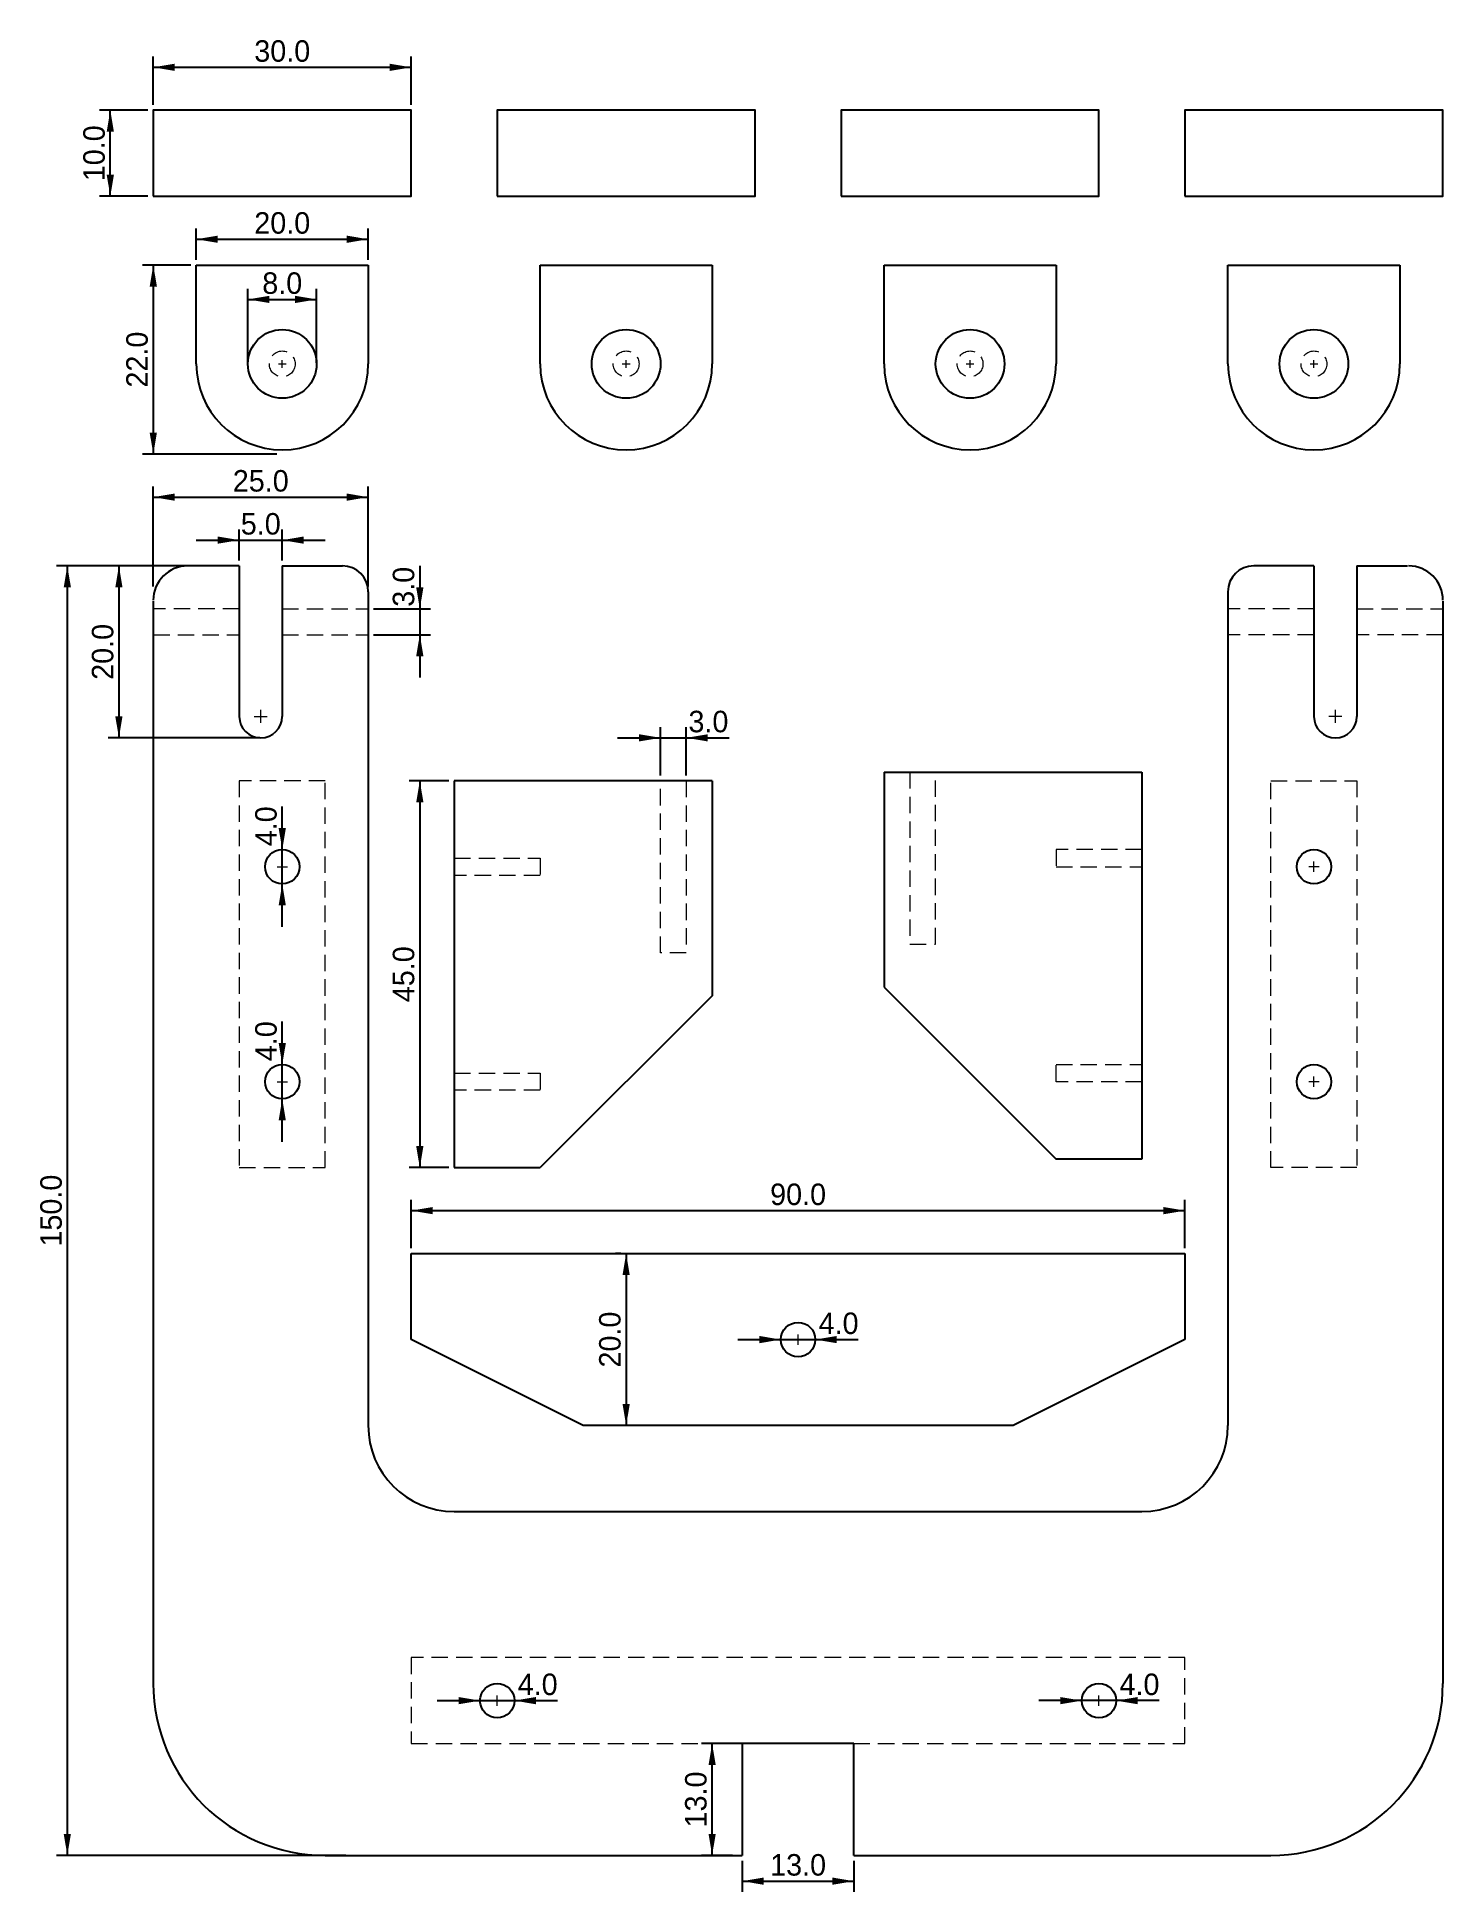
# Model space of a CAD drawing. Header units: millimetres. Extents: x 11 to 175, y -4 to 212.
import ezdxf

# ---------------------------------------------------------------- set-up
doc = ezdxf.new("R2010")
doc.units = ezdxf.units.MM
doc.linetypes.add('DASHEDTINY', pattern=[2.8575, 1.905, -0.9525])
doc.layers.get('0').update_dxf_attribs({"linetype": 'CONTINUOUS', "lineweight": 25})
doc.layers.add('Help', color=7, linetype='DASHEDTINY', lineweight=13)
doc.layers.add('Messure+', color=5, linetype='CONTINUOUS', lineweight=9)
doc.dimstyles.get("Standard").update_dxf_attribs({"dimtxt": 2.5, "dimasz": 2.5, "dimexe": 1.25, "dimexo": 0.625, "dimtad": 0, "dimtoh": 1, "dimdec": 1, "dimzin": 1, "dimdsep": 46, "dimtxsty": 'Standard', "dimcen": 0.09, "dimazin": 0, "dimtfac": 1, "dimtdec": 4, "dimtofl": 0, "dimtmove": 0, "dimatfit": 3, "dimfxl": 1, "dimtolj": 1, "dimtzin": 0, "dimarcsym": 0})

# ---------------------------------------------------------------- blocks, each defined once
blk = doc.blocks.new('*D1')
at = {"layer": 'Messure+', "color": 0, "linetype": 'ByBlock', "lineweight": -2}
for p, q in [((29.38, 185), (23.75, 185)), ((25, 185), (25, 163)), ((39.38, 163), (23.75, 163))]:
    blk.add_line(p, q, dxfattribs=at)
for points in [[(25, 185), (25.42, 182.5), (24.58, 182.5)], [(25, 163), (24.58, 165.5), (25.42, 165.5)]]:
    blk.add_solid(points, dxfattribs=at)
at = {"layer": 'Messure+', "color": 0, "linetype": 'CONTINUOUS', "lineweight": -2, "insert": (23.12, 174), "char_height": 2.5, "width": 5.8333, "attachment_point": 5, "rotation": 90}
blk.add_mtext('22.0', dxfattribs=at)
blk = doc.blocks.new('*D2')
at = {"layer": 'Messure+', "color": 0, "linetype": 'ByBlock', "lineweight": -2}
for p, q in [((30, 185.62), (30, 189.25)), ((30, 188), (50, 188)), ((50, 185.62), (50, 189.25))]:
    blk.add_line(p, q, dxfattribs=at)
for points in [[(30, 188), (32.5, 188.42), (32.5, 187.58)], [(50, 188), (47.5, 187.58), (47.5, 188.42)]]:
    blk.add_solid(points, dxfattribs=at)
at = {"layer": 'Messure+', "color": 0, "linetype": 'CONTINUOUS', "lineweight": -2, "insert": (40, 189.88), "char_height": 2.5, "width": 5.8333, "attachment_point": 5}
blk.add_mtext('20.0', dxfattribs=at)
blk = doc.blocks.new('*D3')
at = {"layer": 'Messure+', "color": 0, "linetype": 'ByBlock', "lineweight": -2}
for p, q in [((25, 203.62), (25, 209.25)), ((25, 208), (55, 208)), ((55, 203.62), (55, 209.25))]:
    blk.add_line(p, q, dxfattribs=at)
for points in [[(25, 208), (27.5, 208.42), (27.5, 207.58)], [(55, 208), (52.5, 207.58), (52.5, 208.42)]]:
    blk.add_solid(points, dxfattribs=at)
at = {"layer": 'Messure+', "color": 0, "linetype": 'CONTINUOUS', "lineweight": -2, "insert": (40, 209.88), "char_height": 2.5, "width": 5.8333, "attachment_point": 5}
blk.add_mtext('30.0', dxfattribs=at)
blk = doc.blocks.new('*D4')
at = {"layer": 'Messure+', "color": 0, "linetype": 'ByBlock', "lineweight": -2}
for p, q in [((24.38, 203), (18.75, 203)), ((20, 193), (20, 203)), ((24.38, 193), (18.75, 193))]:
    blk.add_line(p, q, dxfattribs=at)
for points in [[(20, 203), (20.42, 200.5), (19.58, 200.5)], [(20, 193), (19.58, 195.5), (20.42, 195.5)]]:
    blk.add_solid(points, dxfattribs=at)
at = {"layer": 'Messure+', "color": 0, "linetype": 'CONTINUOUS', "lineweight": -2, "insert": (18.12, 198), "char_height": 2.5, "width": 5.2778, "attachment_point": 5, "rotation": 90}
blk.add_mtext('10.0', dxfattribs=at)
blk = doc.blocks.new('*D5')
at = {"layer": 'Messure+', "color": 0, "linetype": 'ByBlock', "lineweight": -2}
for p, q in [((28.38, 150), (13.75, 150)), ((15, 150), (15, 0)), ((47.38, 0), (13.75, 0))]:
    blk.add_line(p, q, dxfattribs=at)
for points in [[(15, 150), (15.42, 147.5), (14.58, 147.5)], [(15, 0), (14.58, 2.5), (15.42, 2.5)]]:
    blk.add_solid(points, dxfattribs=at)
at = {"layer": 'Messure+', "color": 0, "linetype": 'CONTINUOUS', "lineweight": -2, "insert": (13.12, 75), "char_height": 2.5, "width": 7.2222, "attachment_point": 5, "rotation": 90}
blk.add_mtext('150.0', dxfattribs=at)
blk = doc.blocks.new('*D6')
at = {"layer": 'Messure+', "color": 0, "linetype": 'ByBlock', "lineweight": -2}
for p, q in [((34.38, 150), (19.75, 150)), ((21, 150), (21, 130)), ((37.38, 130), (19.75, 130))]:
    blk.add_line(p, q, dxfattribs=at)
for points in [[(21, 150), (21.42, 147.5), (20.58, 147.5)], [(21, 130), (20.58, 132.5), (21.42, 132.5)]]:
    blk.add_solid(points, dxfattribs=at)
at = {"layer": 'Messure+', "color": 0, "linetype": 'CONTINUOUS', "lineweight": -2, "insert": (19.12, 140), "char_height": 2.5, "width": 5.8333, "attachment_point": 5, "rotation": 90}
blk.add_mtext('20.0', dxfattribs=at)
blk = doc.blocks.new('*D7')
at = {"layer": 'Messure+', "color": 0, "linetype": 'ByBlock', "lineweight": -2}
for p, q in [((59.38, 125), (54.75, 125)), ((56, 125), (56, 80)), ((59.38, 80), (54.75, 80))]:
    blk.add_line(p, q, dxfattribs=at)
for points in [[(56, 125), (56.42, 122.5), (55.58, 122.5)], [(56, 80), (55.58, 82.5), (56.42, 82.5)]]:
    blk.add_solid(points, dxfattribs=at)
at = {"layer": 'Messure+', "color": 0, "linetype": 'CONTINUOUS', "lineweight": -2, "insert": (54.12, 102.5), "char_height": 2.5, "width": 6.1111, "attachment_point": 5, "rotation": 90}
blk.add_mtext('45.0', dxfattribs=at)
blk = doc.blocks.new('*D8')
at = {"layer": 'Messure+', "color": 0, "linetype": 'ByBlock', "lineweight": -2}
for p, q in [((79.38, 70), (78.75, 70)), ((80, 70), (80, 50)), ((79.38, 50), (78.75, 50))]:
    blk.add_line(p, q, dxfattribs=at)
for points in [[(80, 70), (80.42, 67.5), (79.58, 67.5)], [(80, 50), (79.58, 52.5), (80.42, 52.5)]]:
    blk.add_solid(points, dxfattribs=at)
at = {"layer": 'Messure+', "color": 0, "linetype": 'CONTINUOUS', "lineweight": -2, "insert": (78.12, 60), "char_height": 2.5, "width": 5.8333, "attachment_point": 5, "rotation": 90}
blk.add_mtext('20.0', dxfattribs=at)
blk = doc.blocks.new('*D9')
at = {"layer": 'Messure+', "color": 0, "linetype": 'ByBlock', "lineweight": -2}
for p, q in [((25, 147.62), (25, 159.25)), ((25, 158), (50, 158)), ((50, 147.62), (50, 159.25))]:
    blk.add_line(p, q, dxfattribs=at)
for points in [[(25, 158), (27.5, 158.42), (27.5, 157.58)], [(50, 158), (47.5, 157.58), (47.5, 158.42)]]:
    blk.add_solid(points, dxfattribs=at)
at = {"layer": 'Messure+', "color": 0, "linetype": 'CONTINUOUS', "lineweight": -2, "insert": (37.5, 159.88), "char_height": 2.5, "width": 5.8333, "attachment_point": 5}
blk.add_mtext('25.0', dxfattribs=at)
blk = doc.blocks.new('*D10')
at = {"layer": 'Messure+', "color": 0, "linetype": 'ByBlock', "lineweight": -2}
for p, q in [((35, 150.62), (35, 154.25)), ((40, 150.62), (40, 154.25)), ((30, 153), (45, 153))]:
    blk.add_line(p, q, dxfattribs=at)
for points in [[(35, 153), (32.5, 152.58), (32.5, 153.42)], [(40, 153), (42.5, 153.42), (42.5, 152.58)]]:
    blk.add_solid(points, dxfattribs=at)
at = {"layer": 'Messure+', "color": 0, "linetype": 'CONTINUOUS', "lineweight": -2, "insert": (37.5, 154.88), "char_height": 2.5, "width": 3.8889, "attachment_point": 5}
blk.add_mtext('5.0', dxfattribs=at)
blk = doc.blocks.new('*D11')
at = {"layer": 'Messure+', "color": 0, "linetype": 'ByBlock', "lineweight": -2}
for p, q in [((56, 150), (56, 137)), ((50.62, 145), (57.25, 145)), ((50.62, 142), (57.25, 142))]:
    blk.add_line(p, q, dxfattribs=at)
for points in [[(56, 145), (55.58, 147.5), (56.42, 147.5)], [(56, 142), (56.42, 139.5), (55.58, 139.5)]]:
    blk.add_solid(points, dxfattribs=at)
at = {"layer": 'Messure+', "color": 0, "linetype": 'CONTINUOUS', "lineweight": -2, "insert": (54.12, 147.57), "char_height": 2.5, "width": 3.8889, "attachment_point": 5, "rotation": 90}
blk.add_mtext('3.0', dxfattribs=at)
blk = doc.blocks.new('*D12')
at = {"layer": 'Messure+', "color": 0, "linetype": 'ByBlock', "lineweight": -2}
for p, q in [((79, 130), (92, 130)), ((84, 125.62), (84, 131.25)), ((87, 125.62), (87, 131.25))]:
    blk.add_line(p, q, dxfattribs=at)
for points in [[(84, 130), (81.5, 129.58), (81.5, 130.42)], [(87, 130), (89.5, 130.42), (89.5, 129.58)]]:
    blk.add_solid(points, dxfattribs=at)
at = {"layer": 'Messure+', "color": 0, "linetype": 'CONTINUOUS', "lineweight": -2, "insert": (89.57, 131.88), "char_height": 2.5, "width": 3.8889, "attachment_point": 5}
blk.add_mtext('3.0', dxfattribs=at)
blk = doc.blocks.new('*D13')
at = {"layer": 'Messure+', "color": 0, "linetype": 'ByBlock', "lineweight": -2}
for p, q in [((55, 70.62), (55, 76.25)), ((145, 70.62), (145, 76.25)), ((55, 75), (145, 75))]:
    blk.add_line(p, q, dxfattribs=at)
for points in [[(55, 75), (57.5, 75.42), (57.5, 74.58)], [(145, 75), (142.5, 74.58), (142.5, 75.42)]]:
    blk.add_solid(points, dxfattribs=at)
at = {"layer": 'Messure+', "color": 0, "linetype": 'CONTINUOUS', "lineweight": -2, "insert": (100, 76.88), "char_height": 2.5, "width": 5.8333, "attachment_point": 5}
blk.add_mtext('90.0', dxfattribs=at)
blk = doc.blocks.new('*D14')
at = {"layer": 'Messure+', "color": 0, "linetype": 'ByBlock', "lineweight": -2}
blk.add_line((93, 60), (107, 60), dxfattribs=at)
for points in [[(98, 60), (95.5, 59.58), (95.5, 60.42)], [(102, 60), (104.5, 60.42), (104.5, 59.58)]]:
    blk.add_solid(points, dxfattribs=at)
at = {"layer": 'Messure+', "color": 0, "linetype": 'CONTINUOUS', "lineweight": -2, "insert": (104.71, 61.88), "char_height": 2.5, "width": 4.1667, "attachment_point": 5}
blk.add_mtext('4.0', dxfattribs=at)
blk = doc.blocks.new('*D15')
at = {"layer": 'Messure+', "color": 0, "linetype": 'ByBlock', "lineweight": -2}
blk.add_line((40, 83), (40, 97), dxfattribs=at)
for points in [[(40, 92), (39.58, 94.5), (40.42, 94.5)], [(40, 88), (40.42, 85.5), (39.58, 85.5)]]:
    blk.add_solid(points, dxfattribs=at)
at = {"layer": 'Messure+', "color": 0, "linetype": 'CONTINUOUS', "lineweight": -2, "insert": (38.12, 94.71), "char_height": 2.5, "width": 4.1667, "attachment_point": 5, "rotation": 90}
blk.add_mtext('4.0', dxfattribs=at)
blk = doc.blocks.new('*D16')
at = {"layer": 'Messure+', "color": 0, "linetype": 'ByBlock', "lineweight": -2}
blk.add_line((40, 108), (40, 122), dxfattribs=at)
for points in [[(40, 117), (39.58, 119.5), (40.42, 119.5)], [(40, 113), (40.42, 110.5), (39.58, 110.5)]]:
    blk.add_solid(points, dxfattribs=at)
at = {"layer": 'Messure+', "color": 0, "linetype": 'CONTINUOUS', "lineweight": -2, "insert": (38.12, 119.71), "char_height": 2.5, "width": 4.1667, "attachment_point": 5, "rotation": 90}
blk.add_mtext('4.0', dxfattribs=at)
blk = doc.blocks.new('*D17')
at = {"layer": 'Messure+', "color": 0, "linetype": 'ByBlock', "lineweight": -2}
blk.add_line((58, 18), (72, 18), dxfattribs=at)
for points in [[(63, 18), (60.5, 17.58), (60.5, 18.42)], [(67, 18), (69.5, 18.42), (69.5, 17.58)]]:
    blk.add_solid(points, dxfattribs=at)
at = {"layer": 'Messure+', "color": 0, "linetype": 'CONTINUOUS', "lineweight": -2, "insert": (69.71, 19.88), "char_height": 2.5, "width": 4.1667, "attachment_point": 5}
blk.add_mtext('4.0', dxfattribs=at)
blk = doc.blocks.new('*D18')
at = {"layer": 'Messure+', "color": 0, "linetype": 'ByBlock', "lineweight": -2}
blk.add_line((142, 18), (128, 18), dxfattribs=at)
for points in [[(133, 18), (130.5, 17.58), (130.5, 18.42)], [(137, 18), (139.5, 18.42), (139.5, 17.58)]]:
    blk.add_solid(points, dxfattribs=at)
at = {"layer": 'Messure+', "color": 0, "linetype": 'CONTINUOUS', "lineweight": -2, "insert": (139.71, 19.88), "char_height": 2.5, "width": 4.1667, "attachment_point": 5}
blk.add_mtext('4.0', dxfattribs=at)
blk = doc.blocks.new('*D19')
at = {"layer": 'Messure+', "color": 0, "linetype": 'ByBlock', "lineweight": -2}
for p, q in [((36, 173.62), (36, 182.25)), ((44, 173.62), (44, 182.25)), ((36, 181), (44, 181))]:
    blk.add_line(p, q, dxfattribs=at)
for points in [[(36, 181), (38.5, 181.42), (38.5, 180.58)], [(44, 181), (41.5, 180.58), (41.5, 181.42)]]:
    blk.add_solid(points, dxfattribs=at)
at = {"layer": 'Messure+', "color": 0, "linetype": 'CONTINUOUS', "lineweight": -2, "insert": (40, 182.88), "char_height": 2.5, "width": 3.8889, "attachment_point": 5}
blk.add_mtext('8.0', dxfattribs=at)
blk = doc.blocks.new('*D20')
at = {"layer": 'Messure+', "color": 0, "linetype": 'ByBlock', "lineweight": -2}
for p, q in [((93.5, -0.62), (93.5, -4.25)), ((106.5, -0.62), (106.5, -4.25)), ((93.5, -3), (106.5, -3))]:
    blk.add_line(p, q, dxfattribs=at)
for points in [[(93.5, -3), (96, -2.58), (96, -3.42)], [(106.5, -3), (104, -3.42), (104, -2.58)]]:
    blk.add_solid(points, dxfattribs=at)
at = {"layer": 'Messure+', "color": 0, "linetype": 'CONTINUOUS', "lineweight": -2, "insert": (100, -1.12), "char_height": 2.5, "width": 5.2778, "attachment_point": 5}
blk.add_mtext('13.0', dxfattribs=at)
blk = doc.blocks.new('*D21')
at = {"layer": 'Messure+', "color": 0, "linetype": 'ByBlock', "lineweight": -2}
for p, q in [((94.38, 13), (88.75, 13)), ((90, 0), (90, 13)), ((92.38, 0), (88.75, 0))]:
    blk.add_line(p, q, dxfattribs=at)
for points in [[(90, 13), (90.42, 10.5), (89.58, 10.5)], [(90, 0), (89.58, 2.5), (90.42, 2.5)]]:
    blk.add_solid(points, dxfattribs=at)
at = {"layer": 'Messure+', "color": 0, "linetype": 'CONTINUOUS', "lineweight": -2, "insert": (88.12, 6.5), "char_height": 2.5, "width": 5.2778, "attachment_point": 5, "rotation": 90}
blk.add_mtext('13.0', dxfattribs=at)

msp = doc.modelspace()

# ---------------------------------------------------------------- linework, layer by layer
for p, q in [((30, 173.5), (30, 185)), ((30, 185), (50, 185)), ((50, 185), (50, 173.5)), ((70, 173.5), (70, 185)), ((70, 185), (90, 185)), ((90, 185), (90, 173.5)), ((110, 173.5), (110, 185)), ((110, 185), (130, 185)), ((130, 185), (130, 173.5)), ((150, 173.5), (150, 185)), ((150, 185), (170, 185)), ((170, 185), (170, 173.5)), ((35, 150), (29.1, 150)), ((35, 150), (35, 132.5)), ((40, 150), (47, 150)), ((160, 150), (153, 150)), ((165, 150), (165, 132.5)), ((165, 150), (170.9, 150)), ((50, 147), (50, 50)), ((150, 147), (150, 50)), ((25, 145.9), (25, 20)), ((175, 145.9), (175, 20)), ((110, 126), (110, 101)), ((110, 126), (140, 126)), ((140, 126), (140, 81)), ((60, 125), (60, 80)), ((90, 125), (60, 125)), ((90, 125), (90, 100)), ((90, 100), (70, 80)), ((110, 101), (130, 81)), ((60, 80), (70, 80)), ((140, 81), (130, 81)), ((55, 70), (145, 70)), ((55, 60), (55, 70)), ((145, 70), (145, 60)), ((75, 50), (55, 60)), ((145, 60), (125, 50)), ((125, 50), (75, 50)), ((60, 40), (140, 40)), ((106.5, 13), (93.5, 13)), ((93.5, 13), (93.5, 0)), ((106.5, 0), (106.5, 13)), ((45, 0), (93.5, 0)), ((106.5, 0), (155, 0))]:
    msp.add_line(p, q)
at = {"linetype": 'CONTINUOUS', "lineweight": 25}
for p, q in [((40, 150), (40, 132.5)), ((160, 150), (160, 132.5))]:
    msp.add_line(p, q, dxfattribs=at)
for points in [[(25, 193), (55, 193), (55, 203), (25, 203)], [(65, 193), (95, 193), (95, 203), (65, 203)], [(105, 193), (135, 193), (135, 203), (105, 203)], [(145, 193), (175, 193), (175, 203), (145, 203)]]:
    msp.add_lwpolyline(points, close=True)
for centre, radius in [((40, 173.5), 4), ((80, 173.5), 4), ((120, 173.5), 4), ((160, 173.5), 4), ((40, 115), 2), ((160, 115), 2), ((40, 90), 2), ((160, 90), 2), ((100, 60), 2), ((65, 18), 2), ((135, 18), 2)]:
    msp.add_circle(centre, radius)
for centre, radius, start, end in [((40, 173.5), 10, 180, 0), ((80, 173.5), 10, 180, 0), ((120, 173.5), 10, 180, 0), ((160, 173.5), 10, 180, 0), ((29, 146), 4, 90, 180), ((47, 147), 3, 0, 90), ((153, 147), 3, 90, 180), ((171, 146), 4, 0, 90), ((37.5, 132.5), 2.5, 180, 0), ((162.5, 132.5), 2.5, 180, 0), ((60, 50), 10, 180, 270), ((140, 50), 10, 270, 0), ((45, 20), 20, 180, 270), ((155, 20), 20, 270, 0)]:
    msp.add_arc(centre, radius, start, end)
at = {"layer": 'Help'}
for p, q in [((39.55, 173.5), (40.45, 173.5)), ((40, 173.05), (40, 173.95)), ((79.55, 173.5), (80.45, 173.5)), ((80, 173.05), (80, 173.95)), ((119.55, 173.5), (120.45, 173.5)), ((120, 173.05), (120, 173.95)), ((159.55, 173.5), (160.45, 173.5)), ((160, 173.05), (160, 173.95)), ((35, 145), (25, 145)), ((40, 145), (50, 145)), ((160, 145), (150, 145)), ((165, 145), (175, 145)), ((25, 142), (35, 142)), ((40, 142), (50, 142)), ((160, 142), (150, 142)), ((175, 142), (165, 142)), ((36.75, 132.5), (38.25, 132.5)), ((37.5, 131.75), (37.5, 133.25)), ((163.25, 132.5), (161.75, 132.5)), ((162.5, 131.75), (162.5, 133.25)), ((113, 126), (113, 106)), ((116, 106), (116, 126)), ((84, 105), (84, 125)), ((87, 125), (87, 105)), ((140, 117), (130, 117)), ((130, 117), (130, 115)), ((39.4, 115), (40.6, 115)), ((40, 114.4), (40, 115.6)), ((60, 116), (70, 116)), ((70, 116), (70, 114)), ((130, 115), (140, 115)), ((160.6, 115), (159.4, 115)), ((160, 114.4), (160, 115.6)), ((70, 114), (60, 114)), ((113, 106), (116, 106)), ((87, 105), (84, 105)), ((60, 91), (70, 91)), ((70, 91), (70, 89)), ((130, 90), (130, 92)), ((130, 92), (140, 92)), ((39.4, 90), (40.6, 90)), ((40, 89.4), (40, 90.6)), ((70, 89), (60, 89)), ((140, 90), (130, 90)), ((160.6, 90), (159.4, 90)), ((160, 89.4), (160, 90.6)), ((100, 59.4), (100, 60.6)), ((99.4, 60), (100.6, 60)), ((64.4, 18), (65.6, 18)), ((65, 17.4), (65, 18.6)), ((134.4, 18), (135.6, 18)), ((135, 17.4), (135, 18.6))]:
    msp.add_line(p, q, dxfattribs=at)
for points in [[(45, 125), (35, 125), (35, 80), (45, 80)], [(155, 125), (165, 125), (165, 80), (155, 80)], [(55, 13), (145, 13), (145, 23), (55, 23)]]:
    msp.add_lwpolyline(points, close=True, dxfattribs=at)
for centre in [(40, 173.5), (80, 173.5), (120, 173.5), (160, 173.5)]:
    msp.add_circle(centre, 1.5, dxfattribs=at)

# ---------------------------------------------------------------- dimensions: what is measured, and where the dimension line sits
at = {"layer": 'Messure+'}
for base, p1, p2, picture, middle in [((55, 208), (25, 203), (55, 203), '*D3', (40, 209.88)), ((50, 188), (30, 185), (50, 185), '*D2', (40, 189.88)), ((44, 181), (36, 173), (44, 173), '*D19', (40, 182.88)), ((50, 158), (25, 147), (50, 147), '*D9', (37.5, 159.88)), ((40, 153), (35, 150), (40, 150), '*D10', (37.5, 154.88)), ((87, 130), (84, 125), (87, 125), '*D12', (85.5, 131.88)), ((145, 75), (55, 70), (145, 70), '*D13', (100, 76.88)), ((106.5, -3), (93.5, 0), (106.5, 0), '*D20', (100, -1.12))]:
    dim = msp.add_linear_dim(base=base, p1=p1, p2=p2, dimstyle='Standard', dxfattribs=at)
    dim.commit()
    dim.dimension.update_dxf_attribs({"geometry": picture, "text_midpoint": middle})
for base, p1, p2, picture, middle in [((20, 203), (25, 193), (25, 203), '*D4', (18.12, 198)), ((25, 163), (30, 185), (40, 163), '*D1', (23.12, 174)), ((15, 0), (29, 150), (48, 0), '*D5', (13.12, 75)), ((21, 130), (35, 150), (38, 130), '*D6', (19.12, 140)), ((56, 142), (50, 145), (50, 142), '*D11', (54.12, 143.5)), ((56, 80), (60, 125), (60, 80), '*D7', (54.12, 102.5)), ((80, 50), (80, 70), (80, 50), '*D8', (78.12, 60)), ((90, 13), (93, 0), (95, 13), '*D21', (88.12, 6.5))]:
    dim = msp.add_linear_dim(base=base, p1=p1, p2=p2, angle=90, dimstyle='Standard', dxfattribs=at)
    dim.commit()
    dim.dimension.update_dxf_attribs({"geometry": picture, "text_midpoint": middle})
for p1, p2, picture, middle in [((40, 113), (40, 117), '*D16', (38.12, 115)), ((40, 88), (40, 92), '*D15', (38.12, 90)), ((98, 60), (102, 60), '*D14', (100, 61.88)), ((63, 18), (67, 18), '*D17', (65, 19.88)), ((137, 18), (133, 18), '*D18', (135, 19.88))]:
    dim = msp.add_diameter_dim_2p(p1=p1, p2=p2, dimstyle='Standard', dxfattribs=at)
    dim.commit()
    dim.dimension.update_dxf_attribs({"geometry": picture, "text_midpoint": middle})

doc.saveas('drawing.dxf')
